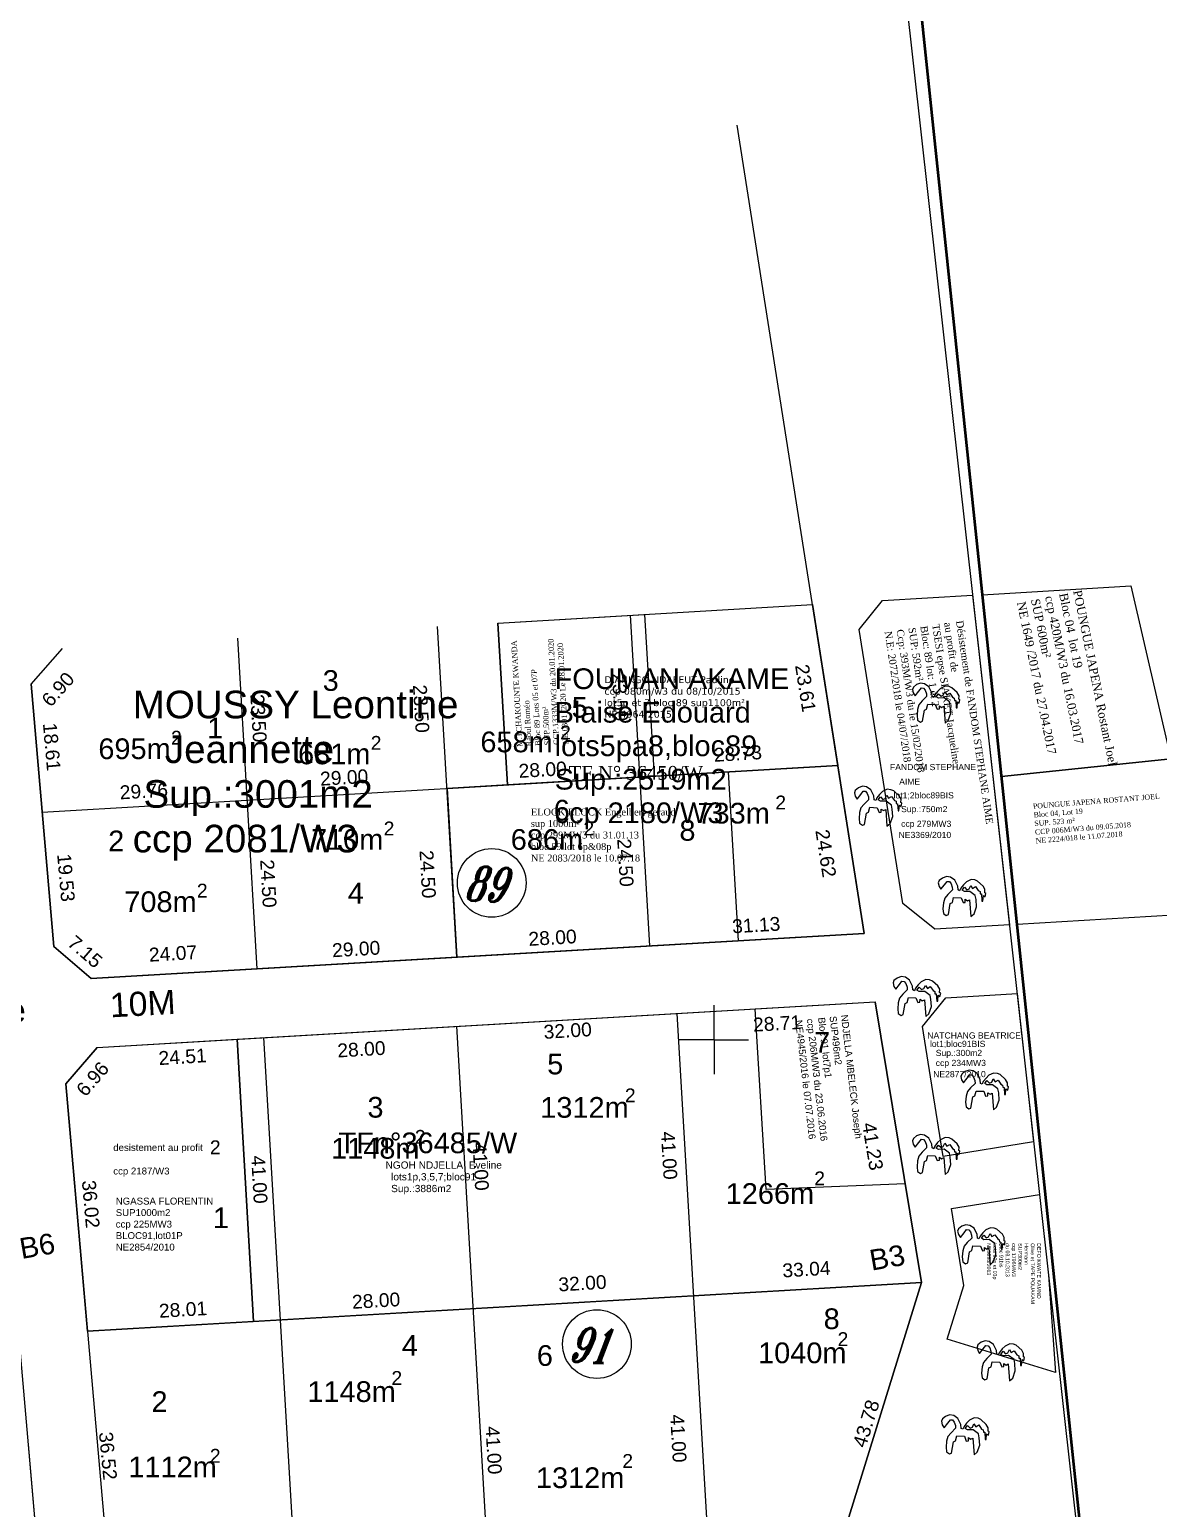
# Model space of a CAD drawing. Header units: millimetres. Extents: x 590121 to 927379, y 438565 to 1441738.
# Drawn here: x 925300.8 to 925464.4, y 1441032.1 to 1441246.4 of the extents above; entities that cross this region are included whole.
import ezdxf

# ---------------------------------------------------------------- set-up
doc = ezdxf.new("R2010")
doc.units = ezdxf.units.MM
doc.header["$LTSCALE"] = 10
doc.layers.add('end maj 26 02 2021', color=30, linetype='Continuous')
doc.styles.add('FONT2', font='romant.shx', dxfattribs={"width": 0.7, "oblique": 18, "height": 3})
doc.styles.get("Standard").update_dxf_attribs({"font": 'arial.ttf'})
doc.styles.add('Times 1.0', font='times.ttf', dxfattribs={"width": 0.99, "height": 1})

msp = doc.modelspace()

# ---------------------------------------------------------------- linework, layer by layer
at = {"layer": 'end maj 26 02 2021', "color": 3, "linetype": 'ByBlock'}
msp.add_line((925426.23, 1441284.92), (925461.94, 1440945.14), dxfattribs=at)
at = {"layer": 'end maj 26 02 2021', "color": 7, "linetype": 'ByBlock', "lineweight": 25}
for p, q in [((925426.23, 1441264.92), (925461.94, 1440945.14)), ((925421.76, 1441115.41), (925403.33, 1441232.54)), ((925421.76, 1441115.41), (925414.26, 1441163.06)), ((925390.68, 1441113.59), (925387.88, 1441161.51)), ((925333.78, 1441110.27), (925330.97, 1441158.18)), ((925362.73, 1441111.96), (925359.92, 1441159.88)), ((925301.02, 1441151.52), (925305.59, 1441156.7)), ((925301.02, 1441151.52), (925304.33, 1441113.53)), ((925428.87, 1441151.09), (925428.75, 1441150.75)), ((925428.75, 1441150.75), (925428.86, 1441150.25)), ((925428.86, 1441150.25), (925429.13, 1441149.83)), ((925429.34, 1441151.46), (925428.87, 1441151.09)), ((925429.13, 1441149.83), (925429.66, 1441150.5)), ((925429.93, 1441151.68), (925429.34, 1441151.46)), ((925429.66, 1441150.5), (925430.03, 1441150.98)), ((925430.51, 1441151.58), (925429.93, 1441151.68)), ((925430.03, 1441150.98), (925430.36, 1441150.96)), ((925430.8, 1441149.74), (925430.15, 1441149.1)), ((925430.36, 1441150.96), (925430.59, 1441150.64)), ((925431.13, 1441151.16), (925430.51, 1441151.58)), ((925430.59, 1441150.64), (925430.77, 1441150.15)), ((925430.77, 1441150.15), (925430.8, 1441149.74)), ((925431.56, 1441150.28), (925431.13, 1441151.16)), ((925431.61, 1441149.73), (925431.56, 1441150.28)), ((925431.83, 1441149.62), (925431.61, 1441149.73)), ((925432, 1441150), (925431.83, 1441149.62)), ((925432.38, 1441150.49), (925432, 1441150)), ((925432.2, 1441149.71), (925432.52, 1441150.15)), ((925432.52, 1441149.51), (925432.2, 1441149.71)), ((925432.81, 1441150.92), (925432.38, 1441150.49)), ((925432.52, 1441150.15), (925432.88, 1441149.77)), ((925433.49, 1441151.24), (925432.81, 1441150.92)), ((925432.88, 1441149.77), (925433.21, 1441149.93)), ((925433.21, 1441149.93), (925433.44, 1441150.4)), ((925433.44, 1441150.4), (925433.71, 1441149.96)), ((925434.04, 1441151.18), (925433.49, 1441151.24)), ((925433.71, 1441149.96), (925434.14, 1441150.22)), ((925434.43, 1441151.02), (925434.04, 1441151.18)), ((925434.14, 1441150.22), (925434.54, 1441149.64)), ((925435.23, 1441150.3), (925434.43, 1441151.02)), ((925434.54, 1441149.64), (925434.79, 1441149.5)), ((925435.5, 1441149.83), (925435.23, 1441150.3)), ((925435.48, 1441149.34), (925435.5, 1441149.83)), ((925429.49, 1441147.88), (925429.42, 1441147)), ((925429.68, 1441148.55), (925429.49, 1441147.88)), ((925430.15, 1441149.1), (925429.68, 1441148.55)), ((925430.2, 1441146.16), (925430.48, 1441147.77)), ((925430.48, 1441147.77), (925430.79, 1441147.92)), ((925430.79, 1441147.92), (925430.96, 1441148.63)), ((925430.96, 1441148.63), (925432.05, 1441148.58)), ((925432.05, 1441148.58), (925432.33, 1441147.9)), ((925432.33, 1441147.9), (925432.64, 1441147.94)), ((925433.33, 1441149.53), (925432.52, 1441149.51)), ((925432.64, 1441147.94), (925432.65, 1441148.38)), ((925432.65, 1441148.38), (925432.97, 1441148.15)), ((925432.97, 1441148.15), (925433.28, 1441148.32)), ((925433.28, 1441148.32), (925433.46, 1441145.88)), ((925434.11, 1441148.95), (925433.33, 1441149.53)), ((925434.22, 1441148.37), (925434.11, 1441148.95)), ((925434.29, 1441147.31), (925434.22, 1441148.37)), ((925434.79, 1441149.5), (925434.81, 1441149.18)), ((925434.81, 1441149.18), (925435.01, 1441149.16)), ((925435.01, 1441149.16), (925435.07, 1441148.11)), ((925435.07, 1441148.11), (925435.2, 1441148.11)), ((925435.2, 1441148.11), (925435.28, 1441148.96)), ((925435.28, 1441148.96), (925435.53, 1441148.76)), ((925435.63, 1441149.24), (925435.48, 1441149.34)), ((925435.53, 1441148.76), (925435.63, 1441149.24)), ((925429.42, 1441147), (925429.49, 1441146.32)), ((925429.49, 1441146.32), (925429.9, 1441146.03)), ((925429.9, 1441146.03), (925430.2, 1441146.16)), ((925433.46, 1441145.88), (925433.92, 1441146.28)), ((925433.92, 1441146.28), (925434.29, 1441147.31)), ((925302.63, 1441132.98), (925417.93, 1441139.73)), ((925420.45, 1441136.14), (925420.33, 1441135.8)), ((925420.33, 1441135.8), (925420.44, 1441135.3)), ((925420.44, 1441135.3), (925420.72, 1441134.88)), ((925420.93, 1441136.51), (925420.45, 1441136.14)), ((925420.72, 1441134.88), (925421.25, 1441135.55)), ((925421.51, 1441136.73), (925420.93, 1441136.51)), ((925421.25, 1441135.55), (925421.61, 1441136.03)), ((925422.1, 1441136.63), (925421.51, 1441136.73)), ((925421.61, 1441136.03), (925421.94, 1441136.01)), ((925422.38, 1441134.79), (925421.73, 1441134.15)), ((925421.94, 1441136.01), (925422.17, 1441135.69)), ((925422.71, 1441136.21), (925422.1, 1441136.63)), ((925422.17, 1441135.69), (925422.36, 1441135.2)), ((925422.36, 1441135.2), (925422.38, 1441134.79)), ((925423.14, 1441135.33), (925422.71, 1441136.21)), ((925423.2, 1441134.78), (925423.14, 1441135.33)), ((925423.42, 1441134.67), (925423.2, 1441134.78)), ((925423.58, 1441135.05), (925423.42, 1441134.67)), ((925423.97, 1441135.54), (925423.58, 1441135.05)), ((925423.78, 1441134.76), (925424.1, 1441135.2)), ((925424.1, 1441134.56), (925423.78, 1441134.76)), ((925424.4, 1441135.97), (925423.97, 1441135.54)), ((925424.1, 1441135.2), (925424.46, 1441134.82)), ((925425.07, 1441136.29), (925424.4, 1441135.97)), ((925424.46, 1441134.82), (925424.8, 1441134.98)), ((925424.8, 1441134.98), (925425.03, 1441135.45)), ((925425.03, 1441135.45), (925425.29, 1441135.01)), ((925425.62, 1441136.23), (925425.07, 1441136.29)), ((925425.29, 1441135.01), (925425.72, 1441135.27)), ((925426.02, 1441136.07), (925425.62, 1441136.23)), ((925425.72, 1441135.27), (925426.13, 1441134.69)), ((925426.81, 1441135.35), (925426.02, 1441136.07)), ((925426.13, 1441134.69), (925426.37, 1441134.55)), ((925427.09, 1441134.88), (925426.81, 1441135.35)), ((925427.07, 1441134.39), (925427.09, 1441134.88)), ((925421.07, 1441132.93), (925421, 1441132.05)), ((925421.27, 1441133.6), (925421.07, 1441132.93)), ((925421.73, 1441134.15), (925421.27, 1441133.6)), ((925421.79, 1441131.21), (925422.06, 1441132.82)), ((925422.06, 1441132.82), (925422.37, 1441132.97)), ((925422.37, 1441132.97), (925422.55, 1441133.68)), ((925422.55, 1441133.68), (925423.64, 1441133.63)), ((925423.64, 1441133.63), (925423.91, 1441132.95)), ((925423.91, 1441132.95), (925424.22, 1441132.99)), ((925424.92, 1441134.58), (925424.1, 1441134.56)), ((925424.22, 1441132.99), (925424.23, 1441133.43)), ((925424.23, 1441133.43), (925424.55, 1441133.2)), ((925424.55, 1441133.2), (925424.86, 1441133.37)), ((925424.86, 1441133.37), (925425.05, 1441130.93)), ((925425.7, 1441134), (925424.92, 1441134.58)), ((925425.81, 1441133.42), (925425.7, 1441134)), ((925425.88, 1441132.35), (925425.81, 1441133.42)), ((925426.37, 1441134.55), (925426.39, 1441134.23)), ((925426.39, 1441134.23), (925426.59, 1441134.21)), ((925426.59, 1441134.21), (925426.66, 1441133.16)), ((925426.66, 1441133.16), (925426.79, 1441133.16)), ((925426.79, 1441133.16), (925426.87, 1441134.01)), ((925426.87, 1441134.01), (925427.12, 1441133.81)), ((925427.22, 1441134.29), (925427.07, 1441134.39)), ((925427.12, 1441133.81), (925427.22, 1441134.29)), ((925421, 1441132.05), (925421.07, 1441131.37)), ((925421.07, 1441131.37), (925421.49, 1441131.08)), ((925421.49, 1441131.08), (925421.79, 1441131.21)), ((925425.05, 1441130.93), (925425.5, 1441131.33)), ((925425.5, 1441131.33), (925425.88, 1441132.35)), ((925432.61, 1441123.06), (925432.49, 1441122.72)), ((925432.49, 1441122.72), (925432.6, 1441122.21)), ((925432.6, 1441122.21), (925432.87, 1441121.8)), ((925433.08, 1441123.43), (925432.61, 1441123.06)), ((925432.87, 1441121.8), (925433.4, 1441122.47)), ((925433.67, 1441123.65), (925433.08, 1441123.43)), ((925433.4, 1441122.47), (925433.77, 1441122.95)), ((925434.25, 1441123.55), (925433.67, 1441123.65)), ((925433.77, 1441122.95), (925434.1, 1441122.93)), ((925434.1, 1441122.93), (925434.33, 1441122.61)), ((925434.87, 1441123.13), (925434.25, 1441123.55)), ((925434.33, 1441122.61), (925434.51, 1441122.11)), ((925434.51, 1441122.11), (925434.54, 1441121.71)), ((925435.3, 1441122.25), (925434.87, 1441123.13)), ((925435.35, 1441121.7), (925435.3, 1441122.25)), ((925435.74, 1441121.97), (925435.57, 1441121.59)), ((925436.12, 1441122.46), (925435.74, 1441121.97)), ((925435.94, 1441121.67), (925436.26, 1441122.11)), ((925436.55, 1441122.89), (925436.12, 1441122.46)), ((925436.26, 1441122.11), (925436.62, 1441121.74)), ((925437.23, 1441123.21), (925436.55, 1441122.89)), ((925436.62, 1441121.74), (925436.95, 1441121.89)), ((925436.95, 1441121.89), (925437.18, 1441122.37)), ((925437.18, 1441122.37), (925437.45, 1441121.93)), ((925437.78, 1441123.15), (925437.23, 1441123.21)), ((925437.45, 1441121.93), (925437.88, 1441122.19)), ((925438.17, 1441122.98), (925437.78, 1441123.15)), ((925437.88, 1441122.19), (925438.28, 1441121.61)), ((925438.97, 1441122.27), (925438.17, 1441122.98)), ((925439.24, 1441121.8), (925438.97, 1441122.27)), ((925439.22, 1441121.31), (925439.24, 1441121.8)), ((925433.23, 1441119.85), (925433.16, 1441118.96)), ((925433.42, 1441120.52), (925433.23, 1441119.85)), ((925433.89, 1441121.07), (925433.42, 1441120.52)), ((925434.54, 1441121.71), (925433.89, 1441121.07)), ((925433.94, 1441118.13), (925434.22, 1441119.74)), ((925434.22, 1441119.74), (925434.53, 1441119.89)), ((925434.53, 1441119.89), (925434.7, 1441120.59)), ((925434.7, 1441120.59), (925435.79, 1441120.55)), ((925435.57, 1441121.59), (925435.35, 1441121.7)), ((925435.79, 1441120.55), (925436.07, 1441119.87)), ((925436.26, 1441121.48), (925435.94, 1441121.67)), ((925436.07, 1441119.87), (925436.38, 1441119.91)), ((925437.07, 1441121.5), (925436.26, 1441121.48)), ((925436.38, 1441119.91), (925436.39, 1441120.35)), ((925436.39, 1441120.35), (925436.71, 1441120.12)), ((925436.71, 1441120.12), (925437.02, 1441120.29)), ((925437.02, 1441120.29), (925437.2, 1441117.85)), ((925437.85, 1441120.91), (925437.07, 1441121.5)), ((925437.96, 1441120.34), (925437.85, 1441120.91)), ((925438.03, 1441119.27), (925437.96, 1441120.34)), ((925438.28, 1441121.61), (925438.53, 1441121.46)), ((925438.53, 1441121.46), (925438.55, 1441121.15)), ((925438.55, 1441121.15), (925438.75, 1441121.12)), ((925438.75, 1441121.12), (925438.81, 1441120.08)), ((925438.81, 1441120.08), (925438.94, 1441120.08)), ((925438.94, 1441120.08), (925439.02, 1441120.92)), ((925439.02, 1441120.92), (925439.27, 1441120.73)), ((925439.37, 1441121.21), (925439.22, 1441121.31)), ((925439.27, 1441120.73), (925439.37, 1441121.21)), ((925433.16, 1441118.96), (925433.23, 1441118.29)), ((925433.23, 1441118.29), (925433.64, 1441117.99)), ((925433.64, 1441117.99), (925433.94, 1441118.13)), ((925437.2, 1441117.85), (925437.66, 1441118.25)), ((925437.66, 1441118.25), (925438.03, 1441119.27)), ((925309.75, 1441108.86), (925421.76, 1441115.41)), ((925304.33, 1441113.53), (925309.75, 1441108.86)), ((925426.54, 1441108.94), (925426.06, 1441108.58)), ((925427.12, 1441109.16), (925426.54, 1441108.94)), ((925427.71, 1441109.06), (925427.12, 1441109.16)), ((925428.32, 1441108.64), (925427.71, 1441109.06)), ((925426.06, 1441108.58), (925425.94, 1441108.24)), ((925425.94, 1441108.24), (925426.05, 1441107.73)), ((925426.05, 1441107.73), (925426.33, 1441107.31)), ((925426.33, 1441107.31), (925426.86, 1441107.98)), ((925426.86, 1441107.98), (925427.22, 1441108.47)), ((925427.22, 1441108.47), (925427.55, 1441108.45)), ((925427.99, 1441107.22), (925427.34, 1441106.58)), ((925427.55, 1441108.45), (925427.78, 1441108.13)), ((925427.78, 1441108.13), (925427.97, 1441107.63)), ((925427.97, 1441107.63), (925427.99, 1441107.22)), ((925428.75, 1441107.76), (925428.32, 1441108.64)), ((925428.81, 1441107.21), (925428.75, 1441107.76)), ((925429.03, 1441107.1), (925428.81, 1441107.21)), ((925429.19, 1441107.49), (925429.03, 1441107.1)), ((925429.58, 1441107.97), (925429.19, 1441107.49)), ((925429.39, 1441107.19), (925429.71, 1441107.63)), ((925429.71, 1441106.99), (925429.39, 1441107.19)), ((925430.01, 1441108.4), (925429.58, 1441107.97)), ((925429.71, 1441107.63), (925430.07, 1441107.26)), ((925430.53, 1441107.01), (925429.71, 1441106.99)), ((925430.68, 1441108.72), (925430.01, 1441108.4)), ((925430.07, 1441107.26), (925430.4, 1441107.41)), ((925430.4, 1441107.41), (925430.64, 1441107.88)), ((925431.31, 1441106.43), (925430.53, 1441107.01)), ((925430.64, 1441107.88), (925430.9, 1441107.44)), ((925431.23, 1441108.67), (925430.68, 1441108.72)), ((925430.9, 1441107.44), (925431.33, 1441107.71)), ((925431.63, 1441108.5), (925431.23, 1441108.67)), ((925431.33, 1441107.71), (925431.74, 1441107.12)), ((925432.42, 1441107.79), (925431.63, 1441108.5)), ((925431.74, 1441107.12), (925431.98, 1441106.98)), ((925431.98, 1441106.98), (925432, 1441106.66)), ((925432.7, 1441107.31), (925432.42, 1441107.79)), ((925432.67, 1441106.83), (925432.7, 1441107.31)), ((925432.83, 1441106.73), (925432.67, 1441106.83)), ((925310.61, 1441098.89), (925423.32, 1441105.49)), ((925400, 1441100), (925400, 1441105)), ((925430.04, 1441064.81), (925423.32, 1441105.49)), ((925426.68, 1441105.36), (925426.61, 1441104.48)), ((925426.88, 1441106.03), (925426.68, 1441105.36)), ((925427.34, 1441106.58), (925426.88, 1441106.03)), ((925427.4, 1441103.64), (925427.67, 1441105.25)), ((925427.67, 1441105.25), (925427.98, 1441105.41)), ((925427.98, 1441105.41), (925428.16, 1441106.11)), ((925428.16, 1441106.11), (925429.25, 1441106.07)), ((925429.25, 1441106.07), (925429.52, 1441105.38)), ((925429.52, 1441105.38), (925429.83, 1441105.43)), ((925429.83, 1441105.43), (925429.84, 1441105.87)), ((925429.84, 1441105.87), (925430.16, 1441105.64)), ((925430.16, 1441105.64), (925430.47, 1441105.8)), ((925430.47, 1441105.8), (925430.66, 1441103.37)), ((925431.11, 1441103.76), (925431.48, 1441104.79)), ((925431.42, 1441105.86), (925431.31, 1441106.43)), ((925431.48, 1441104.79), (925431.42, 1441105.86)), ((925432, 1441106.66), (925432.2, 1441106.64)), ((925432.2, 1441106.64), (925432.27, 1441105.59)), ((925432.27, 1441105.59), (925432.4, 1441105.59)), ((925432.4, 1441105.59), (925432.48, 1441106.44)), ((925432.48, 1441106.44), (925432.73, 1441106.24)), ((925432.73, 1441106.24), (925432.83, 1441106.73)), ((925399.45, 1441021.95), (925394.66, 1441103.81)), ((925423.48, 1441104.5), (925430.04, 1441064.81)), ((925426.61, 1441104.48), (925426.68, 1441103.81)), ((925426.68, 1441103.81), (925427.1, 1441103.51)), ((925427.1, 1441103.51), (925427.4, 1441103.64)), ((925430.66, 1441103.37), (925431.11, 1441103.76)), ((925367.51, 1441020.08), (925362.72, 1441101.94)), ((925310.61, 1441098.89), (925306.07, 1441093.62)), ((925339.55, 1441018.45), (925334.76, 1441100.31)), ((925400, 1441100), (925395, 1441100)), ((925400, 1441100), (925400, 1441095)), ((925400, 1441100), (925405, 1441100)), ((925435.88, 1441095.03), (925435.76, 1441094.69)), ((925435.76, 1441094.69), (925435.87, 1441094.18)), ((925435.87, 1441094.18), (925436.15, 1441093.76)), ((925436.35, 1441095.39), (925435.88, 1441095.03)), ((925436.15, 1441093.76), (925436.67, 1441094.43)), ((925436.94, 1441095.61), (925436.35, 1441095.39)), ((925436.67, 1441094.43), (925437.04, 1441094.92)), ((925437.52, 1441095.51), (925436.94, 1441095.61)), ((925437.04, 1441094.92), (925437.37, 1441094.9)), ((925437.37, 1441094.9), (925437.6, 1441094.58)), ((925438.14, 1441095.1), (925437.52, 1441095.51)), ((925437.6, 1441094.58), (925437.79, 1441094.08)), ((925437.79, 1441094.08), (925437.81, 1441093.67)), ((925438.57, 1441094.21), (925438.14, 1441095.1)), ((925438.62, 1441093.66), (925438.57, 1441094.21)), ((925439.01, 1441093.94), (925438.85, 1441093.55)), ((925439.4, 1441094.42), (925439.01, 1441093.94)), ((925439.21, 1441093.64), (925439.53, 1441094.08)), ((925439.83, 1441094.85), (925439.4, 1441094.42)), ((925439.53, 1441094.08), (925439.89, 1441093.71)), ((925440.5, 1441095.17), (925439.83, 1441094.85)), ((925440.22, 1441093.86), (925440.45, 1441094.34)), ((925440.45, 1441094.34), (925440.72, 1441093.89)), ((925441.05, 1441095.12), (925440.5, 1441095.17)), ((925440.72, 1441093.89), (925441.15, 1441094.16)), ((925441.45, 1441094.95), (925441.05, 1441095.12)), ((925441.15, 1441094.16), (925441.56, 1441093.58)), ((925442.24, 1441094.24), (925441.45, 1441094.95)), ((925442.51, 1441093.76), (925442.24, 1441094.24)), ((925296.08, 1441093.04), (925311.2, 1440919.6)), ((925306.07, 1441093.62), (925312.34, 1441021.66)), ((925436.5, 1441091.81), (925436.43, 1441090.93)), ((925436.7, 1441092.48), (925436.5, 1441091.81)), ((925437.16, 1441093.04), (925436.7, 1441092.48)), ((925437.81, 1441093.67), (925437.16, 1441093.04)), ((925437.49, 1441091.7), (925437.8, 1441091.86)), ((925437.8, 1441091.86), (925437.97, 1441092.56)), ((925437.97, 1441092.56), (925439.07, 1441092.52)), ((925438.85, 1441093.55), (925438.62, 1441093.66)), ((925439.07, 1441092.52), (925439.34, 1441091.83)), ((925439.53, 1441093.44), (925439.21, 1441093.64)), ((925439.34, 1441091.83), (925439.65, 1441091.88)), ((925440.34, 1441093.46), (925439.53, 1441093.44)), ((925439.65, 1441091.88), (925439.66, 1441092.32)), ((925439.66, 1441092.32), (925439.98, 1441092.09)), ((925439.89, 1441093.71), (925440.22, 1441093.86)), ((925439.98, 1441092.09), (925440.29, 1441092.25)), ((925440.29, 1441092.25), (925440.48, 1441089.82)), ((925441.13, 1441092.88), (925440.34, 1441093.46)), ((925441.24, 1441092.31), (925441.13, 1441092.88)), ((925441.3, 1441091.24), (925441.24, 1441092.31)), ((925441.56, 1441093.58), (925441.8, 1441093.43)), ((925441.8, 1441093.43), (925441.82, 1441093.11)), ((925441.82, 1441093.11), (925442.02, 1441093.09)), ((925442.02, 1441093.09), (925442.08, 1441092.04)), ((925442.08, 1441092.04), (925442.22, 1441092.04)), ((925442.22, 1441092.04), (925442.29, 1441092.89)), ((925442.29, 1441092.89), (925442.55, 1441092.69)), ((925442.49, 1441093.28), (925442.51, 1441093.76)), ((925442.65, 1441093.18), (925442.49, 1441093.28)), ((925442.55, 1441092.69), (925442.65, 1441093.18)), ((925436.43, 1441090.93), (925436.5, 1441090.26)), ((925436.5, 1441090.26), (925436.92, 1441089.96)), ((925436.92, 1441089.96), (925437.21, 1441090.09)), ((925437.21, 1441090.09), (925437.49, 1441091.7)), ((925440.48, 1441089.82), (925440.93, 1441090.22)), ((925440.93, 1441090.22), (925441.3, 1441091.24)), ((925428.87, 1441085.68), (925428.75, 1441085.34)), ((925428.75, 1441085.34), (925428.86, 1441084.84)), ((925429.34, 1441086.05), (925428.87, 1441085.68)), ((925429.93, 1441086.27), (925429.34, 1441086.05)), ((925429.66, 1441085.09), (925430.03, 1441085.57)), ((925430.51, 1441086.17), (925429.93, 1441086.27)), ((925430.03, 1441085.57), (925430.36, 1441085.55)), ((925430.36, 1441085.55), (925430.59, 1441085.23)), ((925431.13, 1441085.75), (925430.51, 1441086.17)), ((925431.56, 1441084.87), (925431.13, 1441085.75)), ((925432.81, 1441085.51), (925432.38, 1441085.08)), ((925433.49, 1441085.83), (925432.81, 1441085.51)), ((925434.04, 1441085.77), (925433.49, 1441085.83)), ((925434.43, 1441085.61), (925434.04, 1441085.77)), ((925435.23, 1441084.89), (925434.43, 1441085.61)), ((925428.86, 1441084.84), (925429.13, 1441084.42)), ((925429.13, 1441084.42), (925429.66, 1441085.09)), ((925430.15, 1441083.69), (925429.68, 1441083.14)), ((925430.8, 1441084.33), (925430.15, 1441083.69)), ((925430.59, 1441085.23), (925430.77, 1441084.74)), ((925430.77, 1441084.74), (925430.8, 1441084.33)), ((925430.79, 1441082.51), (925430.96, 1441083.22)), ((925430.96, 1441083.22), (925432.05, 1441083.17)), ((925431.61, 1441084.32), (925431.56, 1441084.87)), ((925431.83, 1441084.21), (925431.61, 1441084.32)), ((925432, 1441084.59), (925431.83, 1441084.21)), ((925432.38, 1441085.08), (925432, 1441084.59)), ((925432.05, 1441083.17), (925432.33, 1441082.49)), ((925432.2, 1441084.3), (925432.52, 1441084.74)), ((925432.52, 1441084.1), (925432.2, 1441084.3)), ((925432.52, 1441084.74), (925432.88, 1441084.36)), ((925433.33, 1441084.12), (925432.52, 1441084.1)), ((925432.88, 1441084.36), (925433.21, 1441084.52)), ((925433.21, 1441084.52), (925433.44, 1441084.99)), ((925434.11, 1441083.54), (925433.33, 1441084.12)), ((925433.44, 1441084.99), (925433.71, 1441084.55)), ((925433.71, 1441084.55), (925434.14, 1441084.81)), ((925434.22, 1441082.96), (925434.11, 1441083.54)), ((925434.14, 1441084.81), (925434.54, 1441084.23)), ((925434.54, 1441084.23), (925434.79, 1441084.09)), ((925434.79, 1441084.09), (925434.81, 1441083.77)), ((925434.81, 1441083.77), (925435.01, 1441083.75)), ((925435.01, 1441083.75), (925435.07, 1441082.7)), ((925435.2, 1441082.7), (925435.28, 1441083.55)), ((925435.5, 1441084.42), (925435.23, 1441084.89)), ((925435.28, 1441083.55), (925435.53, 1441083.35)), ((925435.48, 1441083.93), (925435.5, 1441084.42)), ((925435.63, 1441083.83), (925435.48, 1441083.93)), ((925435.53, 1441083.35), (925435.63, 1441083.83)), ((925429.49, 1441082.47), (925429.42, 1441081.59)), ((925429.42, 1441081.59), (925429.49, 1441080.92)), ((925429.68, 1441083.14), (925429.49, 1441082.47)), ((925430.2, 1441080.75), (925430.48, 1441082.36)), ((925430.48, 1441082.36), (925430.79, 1441082.51)), ((925432.33, 1441082.49), (925432.64, 1441082.53)), ((925432.64, 1441082.53), (925432.65, 1441082.98)), ((925432.65, 1441082.98), (925432.97, 1441082.74)), ((925432.97, 1441082.74), (925433.28, 1441082.91)), ((925433.28, 1441082.91), (925433.46, 1441080.47)), ((925433.92, 1441080.87), (925434.29, 1441081.9)), ((925434.29, 1441081.9), (925434.22, 1441082.96)), ((925435.07, 1441082.7), (925435.2, 1441082.7)), ((925429.49, 1441080.92), (925429.9, 1441080.62)), ((925429.9, 1441080.62), (925430.2, 1441080.75)), ((925433.46, 1441080.47), (925433.92, 1441080.87)), ((925435.41, 1441072.6), (925435.29, 1441072.26)), ((925435.89, 1441072.97), (925435.41, 1441072.6)), ((925436.47, 1441073.19), (925435.89, 1441072.97)), ((925436.21, 1441072.01), (925436.57, 1441072.49)), ((925437.06, 1441073.09), (925436.47, 1441073.19)), ((925436.57, 1441072.49), (925436.9, 1441072.47)), ((925436.9, 1441072.47), (925437.13, 1441072.15)), ((925437.67, 1441072.67), (925437.06, 1441073.09)), ((925438.1, 1441071.79), (925437.67, 1441072.67)), ((925440.03, 1441072.75), (925439.36, 1441072.43)), ((925440.58, 1441072.69), (925440.03, 1441072.75)), ((925440.98, 1441072.53), (925440.58, 1441072.69)), ((925441.77, 1441071.81), (925440.98, 1441072.53)), ((925435.29, 1441072.26), (925435.4, 1441071.75)), ((925435.4, 1441071.75), (925435.68, 1441071.34)), ((925435.68, 1441071.34), (925436.21, 1441072.01)), ((925436.69, 1441070.61), (925436.23, 1441070.06)), ((925437.34, 1441071.25), (925436.69, 1441070.61)), ((925437.13, 1441072.15), (925437.32, 1441071.66)), ((925437.32, 1441071.66), (925437.34, 1441071.25)), ((925438.16, 1441071.24), (925438.1, 1441071.79)), ((925438.38, 1441071.13), (925438.16, 1441071.24)), ((925438.54, 1441071.51), (925438.38, 1441071.13)), ((925438.93, 1441072), (925438.54, 1441071.51)), ((925438.74, 1441071.22), (925439.06, 1441071.66)), ((925439.06, 1441071.02), (925438.74, 1441071.22)), ((925439.36, 1441072.43), (925438.93, 1441072)), ((925439.06, 1441071.66), (925439.42, 1441071.28)), ((925439.88, 1441071.04), (925439.06, 1441071.02)), ((925439.42, 1441071.28), (925439.75, 1441071.44)), ((925439.75, 1441071.44), (925439.99, 1441071.91)), ((925440.66, 1441070.45), (925439.88, 1441071.04)), ((925439.99, 1441071.91), (925440.25, 1441071.47)), ((925440.25, 1441071.47), (925440.68, 1441071.73)), ((925440.77, 1441069.88), (925440.66, 1441070.45)), ((925440.68, 1441071.73), (925441.09, 1441071.15)), ((925441.09, 1441071.15), (925441.33, 1441071.01)), ((925441.33, 1441071.01), (925441.35, 1441070.69)), ((925441.35, 1441070.69), (925441.55, 1441070.66)), ((925441.55, 1441070.66), (925441.62, 1441069.62)), ((925441.75, 1441069.62), (925441.83, 1441070.47)), ((925442.05, 1441071.34), (925441.77, 1441071.81)), ((925441.83, 1441070.47), (925442.08, 1441070.27)), ((925442.02, 1441070.85), (925442.05, 1441071.34)), ((925442.18, 1441070.75), (925442.02, 1441070.85)), ((925442.08, 1441070.27), (925442.18, 1441070.75)), ((925436.03, 1441069.39), (925435.96, 1441068.51)), ((925435.96, 1441068.51), (925436.03, 1441067.83)), ((925436.23, 1441070.06), (925436.03, 1441069.39)), ((925436.75, 1441067.67), (925437.02, 1441069.28)), ((925437.02, 1441069.28), (925437.33, 1441069.43)), ((925437.33, 1441069.43), (925437.51, 1441070.14)), ((925437.51, 1441070.14), (925438.6, 1441070.09)), ((925438.6, 1441070.09), (925438.87, 1441069.41)), ((925438.87, 1441069.41), (925439.18, 1441069.45)), ((925439.18, 1441069.45), (925439.19, 1441069.89)), ((925439.19, 1441069.89), (925439.51, 1441069.66)), ((925439.51, 1441069.66), (925439.82, 1441069.83)), ((925439.82, 1441069.83), (925440.01, 1441067.39)), ((925440.46, 1441067.79), (925440.83, 1441068.81)), ((925440.83, 1441068.81), (925440.77, 1441069.88)), ((925441.62, 1441069.62), (925441.75, 1441069.62)), ((925436.03, 1441067.83), (925436.45, 1441067.54)), ((925436.45, 1441067.54), (925436.75, 1441067.67)), ((925440.01, 1441067.39), (925440.46, 1441067.79)), ((925309.19, 1441057.74), (925430.04, 1441064.81)), ((925430.04, 1441064.81), (925381.46, 1440907.71)), ((925417.1, 1441022.98), (925430.04, 1441064.81)), ((925438.22, 1441055.78), (925438.1, 1441055.44)), ((925438.1, 1441055.44), (925438.21, 1441054.94)), ((925438.69, 1441056.15), (925438.22, 1441055.78)), ((925439.28, 1441056.37), (925438.69, 1441056.15)), ((925439.01, 1441055.19), (925439.38, 1441055.67)), ((925439.86, 1441056.27), (925439.28, 1441056.37)), ((925439.38, 1441055.67), (925439.71, 1441055.65)), ((925439.71, 1441055.65), (925439.94, 1441055.33)), ((925440.48, 1441055.85), (925439.86, 1441056.27)), ((925439.94, 1441055.33), (925440.12, 1441054.84)), ((925440.91, 1441054.97), (925440.48, 1441055.85)), ((925442.16, 1441055.61), (925441.73, 1441055.18)), ((925442.84, 1441055.93), (925442.16, 1441055.61)), ((925443.39, 1441055.87), (925442.84, 1441055.93)), ((925443.78, 1441055.71), (925443.39, 1441055.87)), ((925444.58, 1441054.99), (925443.78, 1441055.71)), ((925438.21, 1441054.94), (925438.48, 1441054.52)), ((925438.48, 1441054.52), (925439.01, 1441055.19)), ((925439.03, 1441053.24), (925438.84, 1441052.57)), ((925439.5, 1441053.79), (925439.03, 1441053.24)), ((925440.15, 1441054.43), (925439.5, 1441053.79)), ((925440.12, 1441054.84), (925440.15, 1441054.43)), ((925440.14, 1441052.61), (925440.31, 1441053.32)), ((925440.31, 1441053.32), (925441.4, 1441053.27)), ((925440.96, 1441054.42), (925440.91, 1441054.97)), ((925441.18, 1441054.31), (925440.96, 1441054.42)), ((925441.35, 1441054.69), (925441.18, 1441054.31)), ((925441.73, 1441055.18), (925441.35, 1441054.69)), ((925441.4, 1441053.27), (925441.68, 1441052.59)), ((925441.55, 1441054.4), (925441.87, 1441054.84)), ((925441.87, 1441054.2), (925441.55, 1441054.4)), ((925441.87, 1441054.84), (925442.23, 1441054.46)), ((925442.68, 1441054.22), (925441.87, 1441054.2)), ((925442.23, 1441054.46), (925442.56, 1441054.62)), ((925442.56, 1441054.62), (925442.79, 1441055.09)), ((925443.46, 1441053.64), (925442.68, 1441054.22)), ((925442.79, 1441055.09), (925443.06, 1441054.65)), ((925443.06, 1441054.65), (925443.49, 1441054.91)), ((925443.57, 1441053.06), (925443.46, 1441053.64)), ((925443.49, 1441054.91), (925443.89, 1441054.33)), ((925443.89, 1441054.33), (925444.14, 1441054.19)), ((925444.14, 1441054.19), (925444.16, 1441053.87)), ((925444.16, 1441053.87), (925444.36, 1441053.84)), ((925444.36, 1441053.84), (925444.42, 1441052.8)), ((925444.55, 1441052.8), (925444.63, 1441053.65)), ((925444.85, 1441054.52), (925444.58, 1441054.99)), ((925444.63, 1441053.65), (925444.88, 1441053.45)), ((925444.83, 1441054.03), (925444.85, 1441054.52)), ((925444.98, 1441053.93), (925444.83, 1441054.03)), ((925444.88, 1441053.45), (925444.98, 1441053.93)), ((925438.84, 1441052.57), (925438.77, 1441051.69)), ((925438.77, 1441051.69), (925438.84, 1441051.01)), ((925439.55, 1441050.85), (925439.83, 1441052.46)), ((925439.83, 1441052.46), (925440.14, 1441052.61)), ((925441.68, 1441052.59), (925441.99, 1441052.63)), ((925441.99, 1441052.63), (925442, 1441053.07)), ((925442, 1441053.07), (925442.32, 1441052.84)), ((925442.32, 1441052.84), (925442.63, 1441053.01)), ((925442.63, 1441053.01), (925442.81, 1441050.57)), ((925443.27, 1441050.97), (925443.64, 1441051.99)), ((925443.64, 1441051.99), (925443.57, 1441053.06)), ((925444.42, 1441052.8), (925444.55, 1441052.8)), ((925438.84, 1441051.01), (925439.25, 1441050.72)), ((925439.25, 1441050.72), (925439.55, 1441050.85)), ((925442.81, 1441050.57), (925443.27, 1441050.97)), ((925433.08, 1441045.04), (925432.95, 1441044.7)), ((925432.95, 1441044.7), (925433.06, 1441044.19)), ((925433.55, 1441045.4), (925433.08, 1441045.04)), ((925434.13, 1441045.62), (925433.55, 1441045.4)), ((925433.87, 1441044.44), (925434.23, 1441044.93)), ((925434.72, 1441045.52), (925434.13, 1441045.62)), ((925434.23, 1441044.93), (925434.56, 1441044.91)), ((925434.56, 1441044.91), (925434.79, 1441044.59)), ((925435.33, 1441045.1), (925434.72, 1441045.52)), ((925434.79, 1441044.59), (925434.98, 1441044.09)), ((925435.76, 1441044.22), (925435.33, 1441045.1)), ((925437.02, 1441044.86), (925436.59, 1441044.43)), ((925437.69, 1441045.18), (925437.02, 1441044.86)), ((925438.24, 1441045.13), (925437.69, 1441045.18)), ((925438.64, 1441044.96), (925438.24, 1441045.13)), ((925439.43, 1441044.24), (925438.64, 1441044.96)), ((925433.06, 1441044.19), (925433.34, 1441043.77)), ((925433.34, 1441043.77), (925433.87, 1441044.44)), ((925433.89, 1441042.49), (925433.69, 1441041.82)), ((925434.35, 1441043.04), (925433.89, 1441042.49)), ((925435, 1441043.68), (925434.35, 1441043.04)), ((925434.98, 1441044.09), (925435, 1441043.68)), ((925434.99, 1441041.87), (925435.17, 1441042.57)), ((925435.17, 1441042.57), (925436.26, 1441042.53)), ((925435.82, 1441043.67), (925435.76, 1441044.22)), ((925436.04, 1441043.56), (925435.82, 1441043.67)), ((925436.21, 1441043.95), (925436.04, 1441043.56)), ((925436.59, 1441044.43), (925436.21, 1441043.95)), ((925436.26, 1441042.53), (925436.54, 1441041.84)), ((925436.4, 1441043.65), (925436.72, 1441044.09)), ((925436.72, 1441043.45), (925436.4, 1441043.65)), ((925436.72, 1441044.09), (925437.09, 1441043.72)), ((925437.54, 1441043.47), (925436.72, 1441043.45)), ((925437.09, 1441043.72), (925437.42, 1441043.87)), ((925437.42, 1441043.87), (925437.65, 1441044.34)), ((925438.32, 1441042.89), (925437.54, 1441043.47)), ((925437.65, 1441044.34), (925437.91, 1441043.9)), ((925437.91, 1441043.9), (925438.34, 1441044.17)), ((925438.43, 1441042.32), (925438.32, 1441042.89)), ((925438.34, 1441044.17), (925438.75, 1441043.58)), ((925438.75, 1441043.58), (925438.99, 1441043.44)), ((925438.99, 1441043.44), (925439.02, 1441043.12)), ((925439.02, 1441043.12), (925439.21, 1441043.1)), ((925439.21, 1441043.1), (925439.28, 1441042.05)), ((925439.41, 1441042.05), (925439.49, 1441042.9)), ((925439.71, 1441043.77), (925439.43, 1441044.24)), ((925439.49, 1441042.9), (925439.74, 1441042.7)), ((925439.69, 1441043.29), (925439.71, 1441043.77)), ((925439.84, 1441043.19), (925439.69, 1441043.29)), ((925439.74, 1441042.7), (925439.84, 1441043.19)), ((925433.69, 1441041.82), (925433.63, 1441040.94)), ((925433.63, 1441040.94), (925433.69, 1441040.27)), ((925434.41, 1441040.1), (925434.68, 1441041.71)), ((925434.68, 1441041.71), (925434.99, 1441041.87)), ((925436.54, 1441041.84), (925436.84, 1441041.89)), ((925436.84, 1441041.89), (925436.86, 1441042.33)), ((925436.86, 1441042.33), (925437.17, 1441042.1)), ((925437.17, 1441042.1), (925437.48, 1441042.26)), ((925437.48, 1441042.26), (925437.67, 1441039.83)), ((925438.12, 1441040.22), (925438.5, 1441041.25)), ((925438.5, 1441041.25), (925438.43, 1441042.32)), ((925439.28, 1441042.05), (925439.41, 1441042.05)), ((925433.69, 1441040.27), (925434.11, 1441039.97)), ((925434.11, 1441039.97), (925434.41, 1441040.1)), ((925437.67, 1441039.83), (925438.12, 1441040.22))]:
    msp.add_line(p, q, dxfattribs=at)
at = {"layer": 'end maj 26 02 2021', "linetype": 'ByBlock'}
for p, q in [((925414.26, 1441163.06), (925421.76, 1441115.41)), ((925368.68, 1441160.39), (925370.05, 1441136.93)), ((925370.05, 1441136.93), (925368.68, 1441160.39)), ((925301.02, 1441151.52), (925305.59, 1441156.7)), ((925304.33, 1441113.53), (925301.02, 1441151.52)), ((925370.05, 1441136.93), (925361.3, 1441136.42)), ((925361.3, 1441136.42), (925370.05, 1441136.93)), ((925361.3, 1441136.42), (925362.73, 1441111.96)), ((925362.73, 1441111.96), (925361.3, 1441136.42)), ((925421.76, 1441115.41), (925362.73, 1441111.96)), ((925309.75, 1441108.86), (925304.33, 1441113.53)), ((925362.73, 1441111.96), (925309.75, 1441108.86)), ((925330.87, 1441100.08), (925423.32, 1441105.49)), ((925423.32, 1441105.49), (925430.04, 1441064.81)), ((925306.07, 1441093.62), (925310.61, 1441098.89)), ((925310.61, 1441098.89), (925330.87, 1441100.08)), ((925330.87, 1441100.08), (925333.26, 1441059.15)), ((925333.26, 1441059.15), (925330.87, 1441100.08)), ((925309.19, 1441057.74), (925306.07, 1441093.62)), ((925430.04, 1441064.81), (925333.26, 1441059.15)), ((925333.26, 1441059.15), (925309.19, 1441057.74)), ((925300.59, 1441041.34), (925302.76, 1441016.43))]:
    msp.add_line(p, q, dxfattribs=at)
at = {"layer": 'end maj 26 02 2021', "color": 6, "linetype": 'ByBlock', "lineweight": 50, "ltscale": 0.0014, "flags": 128}
msp.add_lwpolyline([(925665.03, 1438955.68), (925698.18, 1439212.92), (925694.66, 1439547.94), (925626.23, 1439723.85), (925403.41, 1439860.67), (925179.09, 1440337.89), (925328.59, 1440725.96), (925461.94, 1440945.14), (925426.23, 1441284.92), (925217.44, 1441724.31), (925558.88, 1441566.24), (925795.78, 1441474.51), (926028.41, 1441432.43), (926345.65, 1441436.32), (926526.96, 1441473.37)], dxfattribs=at)
at = {"layer": 'end maj 26 02 2021', "color": 150, "linetype": 'ByBlock', "lineweight": -3, "ltscale": 0.0014, "flags": 128}
for points in [[(925460.39, 1441165.77), (925466.19, 1441140.72), (925441.66, 1441138.14), (925438.89, 1441164.5)], [(925389.92, 1441161.63), (925391.29, 1441138.18), (925370.05, 1441136.94), (925368.67, 1441160.39)], [(925466.19, 1441140.72), (925466.57, 1441118.03), (925443.91, 1441116.71), (925441.66, 1441138.14)], [(925402.04, 1441138.8), (925403.47, 1441114.34), (925362.73, 1441111.96), (925361.3, 1441136.42)], [(925423.32, 1441105.49), (925427.68, 1441079.11), (925407.54, 1441078.29), (925405.96, 1441104.47)]]:
    msp.add_lwpolyline(points, close=True, dxfattribs=at)
at = {"layer": 'end maj 26 02 2021', "color": 3, "linetype": 'ByBlock', "lineweight": -3, "ltscale": 0.0014, "flags": 128}
for points in [[(925368.68, 1441160.38), (925414.26, 1441163.06), (925421.76, 1441115.41), (925362.73, 1441111.96), (925361.3, 1441136.42), (925370.05, 1441136.93)], [(925414.26, 1441163.06), (925417.93, 1441139.73), (925370.05, 1441136.94), (925368.68, 1441160.38)], [(925330.87, 1441100.08), (925423.32, 1441105.49), (925430.04, 1441064.82), (925333.26, 1441059.15)]]:
    msp.add_lwpolyline(points, close=True, dxfattribs=at)
at = {"layer": 'end maj 26 02 2021', "color": 150, "flags": 128}
msp.add_lwpolyline([(925414.26, 1441163.06), (925417.93, 1441139.73), (925370.05, 1441136.94), (925368.68, 1441160.38)], close=True, dxfattribs=at)
at = {"layer": 'end maj 26 02 2021', "linetype": 'ByBlock', "ltscale": 0.0014, "flags": 128}
for points in [[(925437.45, 1441164.42), (925442.79, 1441116.64), (925431.99, 1441116.01), (925427.37, 1441119.72), (925421.04, 1441159.47), (925424.4, 1441163.65)], [(925443.9, 1441106.69), (925446.3, 1441085.18), (925433.2, 1441083.09), (925430.2, 1441101.91), (925433.57, 1441106.09)]]:
    msp.add_lwpolyline(points, close=True, dxfattribs=at)
at = {"layer": 'end maj 26 02 2021', "color": 150}
msp.add_lwpolyline([(925437.45, 1441164.42), (925442.79, 1441116.64), (925431.99, 1441116.01), (925427.37, 1441119.72), (925421.04, 1441159.47), (925424.4, 1441163.65)], close=True, dxfattribs=at)
at = {"layer": 'end maj 26 02 2021', "linetype": 'ByBlock', "lineweight": -3, "ltscale": 0.0014, "flags": 128}
msp.add_lwpolyline([(925447.15, 1441077.58), (925448.46, 1441065.89), (925449.45, 1441051.76), (925433.78, 1441056.6), (925436.18, 1441064.37), (925434.4, 1441075.55)], close=True, dxfattribs=at)
at = {"layer": 'end maj 26 02 2021', "color": 7, "linetype": 'ByBlock', "lineweight": 25}
for centre in [(925367.78, 1441122.73), (925383.01, 1441055.89)]:
    msp.add_circle(centre, 4.98, dxfattribs=at)
at = {"layer": 'end maj 26 02 2021', "color": 7, "linetype": 'ByBlock'}
msp.add_point((925430.04, 1441064.81), dxfattribs=at)

# ---------------------------------------------------------------- texts
at = {"layer": 'end maj 26 02 2021', "color": 7, "linetype": 'ByBlock', "lineweight": 25}
for s, height, p in [('3', 3, (925343.28, 1441150.56)), ('5', 3, (925379.35, 1441146.68)), ('1', 3, (925326.53, 1441143.67)), ('2', 2, (925377.68, 1441143.53)), ('695m', 3, (925310.77, 1441140.67)), ('2', 2, (925321.3, 1441142.77)), ('2', 2, (925350.24, 1441142.02)), ('658m', 3, (925366.13, 1441141.66)), ('681m', 3, (925339.71, 1441139.92)), ('6', 3, (925376.76, 1441131.76)), ('2', 2, (925408.87, 1441133.38)), ('733m', 3, (925397.59, 1441131.33)), ('2', 3, (925312.19, 1441127.31)), ('710m', 3, (925341.59, 1441127.52)), ('2', 2, (925352.12, 1441129.62)), ('686m', 3, (925370.53, 1441127.52)), ('2', 2, (925381.06, 1441129.62)), ('8', 3, (925394.97, 1441128.84)), ('2', 2, (925325.05, 1441120.61)), ('4', 3, (925346.91, 1441119.74)), ('708m', 3, (925314.53, 1441118.5)), ('7', 3, (925414.49, 1441098.1)), ('5', 3, (925375.81, 1441094.98)), ('3', 3, (925349.76, 1441088.71)), ('1312m', 3, (925374.81, 1441088.69)), ('2', 2, (925387.07, 1441090.93)), ('2', 2, (925326.93, 1441083.41)), ('1148m', 3, (925344.5, 1441082.76)), ('2', 2, (925356.63, 1441084.92)), ('1266m', 3, (925401.68, 1441076.21)), ('2', 2, (925414.51, 1441078.9)), ('1', 3, (925327.36, 1441072.69)), ('8', 3, (925415.87, 1441058.06)), ('2', 2, (925417.89, 1441055.61)), ('4', 3, (925354.74, 1441054.19)), ('6', 3, (925374.31, 1441052.73)), ('1040m', 3, (925406.37, 1441053.12)), ('2', 2, (925353.24, 1441049.98)), ('2', 3, (925318.47, 1441046.05)), ('1148m', 3, (925341.06, 1441047.5)), ('2', 2, (925326.93, 1441038.7)), ('1112m', 3, (925315.12, 1441036.58)), ('2', 2, (925386.7, 1441037.95)), ('1312m', 3, (925374.18, 1441035.02))]:
    msp.add_text(s, height=height, dxfattribs=at).set_placement(p)
at = {"layer": 'end maj 26 02 2021', "linetype": 'ByBlock'}
for s, height, p in [('FOUMAN AKAME', 3, (925376.89, 1441150.82)), ('MOUSSY Leontine', 4, (925315.75, 1441146.58)), ('Blaise Edouard', 3, (925376.89, 1441145.96)), ('   Jeannette', 4, (925315.75, 1441140.1)), ('lots5pa8,bloc89', 3, (925376.89, 1441141.1)), ('Sup.:2519m2', 3, (925376.89, 1441136.25)), ('FANDOM STEPHANE', 0.8922, (925425.48, 1441139.07)), (' Sup.:3001m2', 4, (925315.75, 1441133.62)), (' AIME', 0.892, (925426.47, 1441136.96)), ('  lot1;2bloc89BIS', 0.8922, (925425.31, 1441134.97)), ('ccp 2180/W3', 3, (925376.89, 1441131.39)), ('  Sup.:750m2', 0.8922, (925426.4, 1441132.98)), ('ccp 2081/W3', 4, (925315.75, 1441127.15)), (' ccp 279MW3', 0.8922, (925426.75, 1441130.85)), ('NE3369/2010', 0.8922, (925426.73, 1441129.23)), ('NATCHANG BEATRICE', 0.8922, (925430.89, 1441100.17)), ('  lot1;bloc91BIS', 0.8922, (925430.58, 1441098.95)), ('  Sup.:300m2', 0.8922, (925431.42, 1441097.64)), (' ccp 234MW3', 0.8922, (925431.77, 1441096.19)), ('NE2877/2010', 0.8922, (925431.74, 1441094.57)), ('NGOH NDJELLA  Eveline', 1.05, (925352.38, 1441081.31)), ('  Sup.:3886m2', 1.05, (925352.38, 1441077.91)), ('  lots1p,3,5,7;bloc91', 1.05, (925352.38, 1441079.61))]:
    msp.add_text(s, height=height, dxfattribs=at).set_placement(p)
at = {"layer": 'end maj 26 02 2021', "color": 7, "linetype": 'ByBlock', "style": 'FONT2', "oblique": 18, "width": 0.7}
for s, p in [('89', (925363.6, 1441120.22)), ('91', (925378.75, 1441053.38))]:
    msp.add_text(s, height=5, rotation=357, dxfattribs=at).set_placement(p)
at = {"layer": 'end maj 26 02 2021', "color": 7, "linetype": 'ByBlock'}
for s, rotation, p in [('7.15', 319.2293, (925306.15, 1441113.78)), ('6.96', 49.207, (925308.91, 1441091.61))]:
    msp.add_text(s, height=2, rotation=rotation, dxfattribs=at).set_placement(p)
at = {"layer": 'end maj 26 02 2021', "color": 7, "linetype": 'ByBlock', "lineweight": 25}
for s, height, rotation, p in [('Rue            de         10M', 3.5, 3.0414, (925269.67, 1441100.96)), ('Rue            de         10M', 3.5, 3.0414, (925269.67, 1441100.96)), ('B6', 3, 9.8588, (925299.64, 1441068.21)), ('B3', 3, 9.8588, (925422.81, 1441066.52))]:
    msp.add_text(s, height=height, rotation=rotation, dxfattribs=at).set_placement(p)
at = {"layer": 'end maj 26 02 2021', "color": 1, "linetype": 'ByBlock'}
for s, height, p in [('TFn°36485/W', 3, (925345.57, 1441083.55)), ('desistement au profit', 1, (925312.93, 1441083.88)), ('ccp 2187/W3', 1, (925312.93, 1441080.47))]:
    msp.add_text(s, height=height, dxfattribs=at).set_placement(p)
at = {"layer": 'end maj 26 02 2021', "color": 150, "linetype": 'ByBlock', "lineweight": -3, "ltscale": 0.0014, "attachment_point": 1, "style": 'Times 1.0'}
for s, insert, char_height, width, rotation in [('POUNGUE JAPENA Rostant Joel \\PBloc 04  lot 19\\Pccp 420M/W3 du 16.03.2017\\PSUP 600m²\\PNE 1649 /2017 du 27.04.2017', (925453.24, 1441165.27), 1.2463, 26.7181, 281.5341), ('{\\C7;M.TCHAKOUNTE KWANDA Raoul Roméo\\PBloc 89 Lots 05 et 07P\\PSUP.500m²\\PCCP.1333M/W3 du 20.01.2020\\PNE.0391 /2020 Le 28.01.2020}', (925371.43, 1441142.42), 0.8, 16.4492, 93.1194), ('{\\C256;POUNGUE JAPENA ROSTANT JOEL\\PBloc 04, Lot 19\\PSUP. 523 m²\\PCCP 006M/W3 du 09.05.2018\\PNE 2224/018 le 11.07.2018}', (925446.17, 1441134.21), 0.7523, 21.2254, 4.5642)]:
    msp.add_mtext(s, dxfattribs=dict(at, insert=insert, char_height=char_height, width=width, rotation=rotation))
at = {"layer": 'end maj 26 02 2021', "insert": (925436.08, 1441160.83), "char_height": 1.0453, "attachment_point": 1, "rotation": 278.463}
msp.add_mtext_dynamic_manual_height_columns('{\\fTimes New Roman|b0|i0|c0|p18;\\C1;Désistement de FANDOM STEPHANE AIME\\Pau profit de\\P\\C256;TSESI epse SIAKET Jacqueline\\PBloc: 89 lot: 1 et 2\\PSUP: 592m²\\PCcp: 393M/W3 du le 15/02/2018\\PN.E: 2072/2018 le 04/07/2018}', width=362.0195, gutter_width=12.5, heights=[129.8], dxfattribs=at)
at = {"layer": 'end maj 26 02 2021', "color": 7, "linetype": 'ByBlock', "lineweight": 25, "char_height": 2, "attachment_point": 5}
for s, insert, rotation in [('\\A1;23.61', (925413.24, 1441150.94), 278.9447), ('\\A1;6.90', (925304.93, 1441150.78), 48.5823), ('\\A1;23.50', (925386.37, 1441149.65), 273.3488), ('\\A1;23.50', (925333.98, 1441146.59), 273.3488), ('\\A1;23.50', (925357.54, 1441147.97), 273.3488), ('\\A1;18.61', (925304.02, 1441142.44), 274.9813), ('\\A1;28.73', (925403.44, 1441141.46), 3.3488), ('\\A1;29.00', (925346.39, 1441138), 3.3488), ('\\A1;28.00', (925375.16, 1441139.13), 3.3488), ('\\A1;29.76', (925317.36, 1441136.02), 3.3488), ('\\A1;24.62', (925416.18, 1441127), 278.9447), ('\\A1;24.50', (925387.14, 1441125.66), 273.3488), ('\\A1;19.53', (925306.08, 1441123.48), 274.9813), ('\\A1;24.50', (925358.49, 1441123.98), 273.3488), ('\\A1;24.50', (925335.4, 1441122.63), 273.3488), ('\\A1;31.13', (925406.1, 1441116.61), 3.3488), ('\\A1;28.00', (925376.59, 1441114.78), 3.3488), ('\\A1;24.07', (925321.59, 1441112.49), 3.3488), ('\\A1;29.00', (925348.13, 1441113.14), 3.3488), ('\\A1;32.00', (925378.78, 1441101.31), 3.3488), ('\\A1;28.71', (925409.13, 1441102.35), 3.3488), ('\\A1;24.51', (925322.98, 1441097.52), 3.6365), ('\\A1;28.00', (925348.89, 1441098.61), 3.3488), ('\\A1;41.23', (925422.97, 1441084.54), 279.3693), ('\\A1;41.00', (925393.47, 1441083.21), 273.3488), ('\\A1;41.00', (925366.17, 1441081.61), 273.3488), ('\\A1;41.00', (925334.09, 1441079.73), 273.3488), ('\\A1;36.02', (925309.67, 1441076.16), 274.9813), ('\\A1;33.04', (925413.38, 1441066.73), 3.3488), ('\\A1;32.00', (925380.92, 1441064.7), 3.3488), ('\\A1;28.01', (925323.04, 1441060.88), 3.3488), ('\\A1;28.00', (925351.02, 1441062.18), 3.3488), ('\\A1;43.78', (925422.04, 1441044.37), 72.8204), ('\\A1;41.00', (925394.81, 1441042.21), 273.3488), ('\\A1;36.52', (925312.16, 1441039.68), 275.4613), ('\\A1;41.00', (925368.05, 1441040.5), 273.3488)]:
    msp.add_mtext(s, dxfattribs=dict(at, insert=insert, rotation=rotation))
at = {"layer": 'end maj 26 02 2021', "insert": (925384.1, 1441152.68), "char_height": 1, "width": 74.5525, "attachment_point": 1}
msp.add_mtext('{\\fVerdana|b0|i0|c0|p34;DJANKGO NDAFEUT Pauline\\Pccp 080m/w3 du 08/10/2015\\Plot5p et 7 bloc 89 sup1100m²\\PNE 4964/2015}', dxfattribs=at)
at = {"layer": 'end maj 26 02 2021', "color": 150, "linetype": 'ByBlock', "lineweight": -3, "ltscale": 0.0014, "attachment_point": 1, "style": 'Times 1.0'}
for s, insert, char_height, width in [('{\\C1;TF N° 36450/W}', (925378.94, 1441139.67), 2, 22.9429), ('ELOCK ELOCK Engelbert geraud\\Psup 1000m²\\Pccp 299MW3 du 31.01.13\\Pbloc 89 lot 6p&08p\\PNE 2083/2018 le 10.07.18', (925373.45, 1441133.5), 1, 20.6526)]:
    msp.add_mtext(s, dxfattribs=dict(at, insert=insert, char_height=char_height, width=width))
at = {"layer": 'end maj 26 02 2021', "color": 7, "linetype": 'ByBlock', "lineweight": 25, "insert": (925419.37, 1441103.68), "char_height": 0.9996, "width": 61.2649, "attachment_point": 1, "rotation": 276.5762}
msp.add_mtext('NDJELLA MBELECK Joseph \\PSUP496m2\\PBloc 91 lot7p1\\Pccp 206M/W3 du 23.06.2016\\PNE4945/2016 le 07.07.2016\\P ', dxfattribs=at)
at = {"layer": 'end maj 26 02 2021', "linetype": 'ByBlock', "insert": (925313.29, 1441077.11), "char_height": 1, "width": 61.2876, "attachment_point": 1}
msp.add_mtext('NGASSA FLORENTIN\\PSUP1000m2\\Pccp 225MW3\\PBLOC91,lot01P\\PNE2854/2010\\P ', dxfattribs=at)
at = {"layer": 'end maj 26 02 2021', "linetype": 'ByBlock', "insert": (925447.35, 1441070.51), "char_height": 0.5454, "width": 33.4263, "attachment_point": 1, "rotation": 270}
msp.add_mtext('DEFO KWATE KAMNO\\POlive et TAPE POUAKAM\\PHermann\\PSUP300m2\\Pccp 1796MW3\\Pdu 03.10.2013\\PBloc 91bis \\PLots 02p et 03p\\PNE5896/2013\\P ', dxfattribs=at)

doc.saveas('drawing.dxf')
